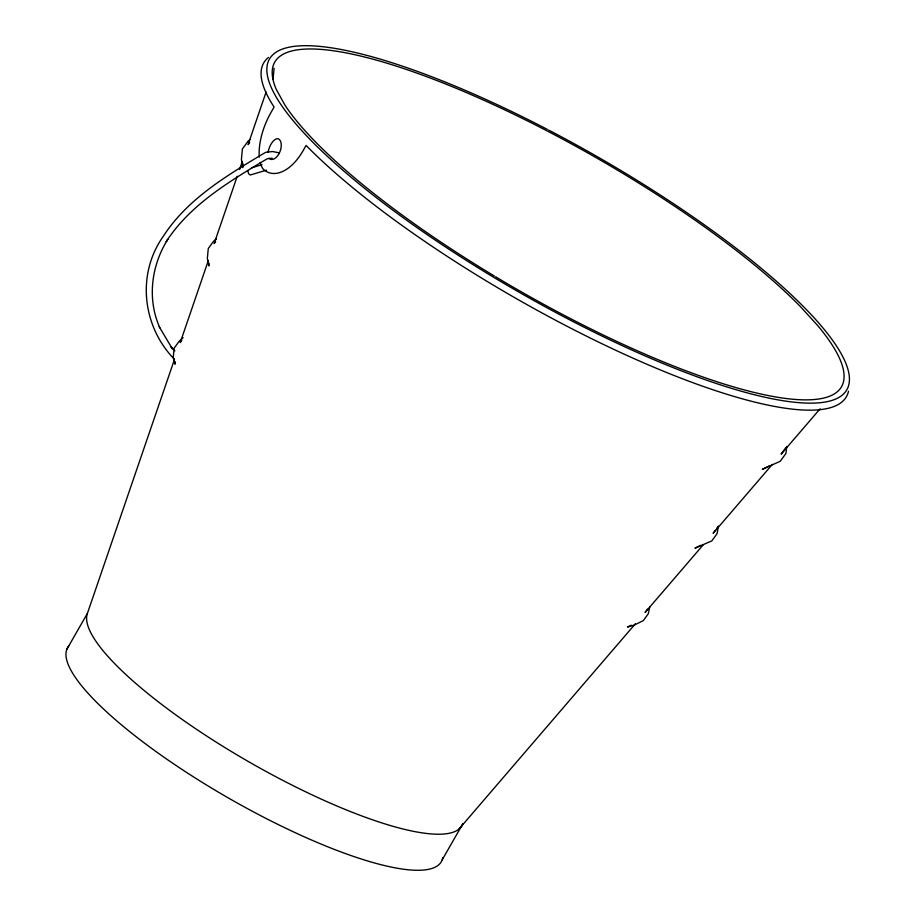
<?xml version="1.0" encoding="UTF-8"?>
<svg xmlns="http://www.w3.org/2000/svg" width="916" height="916" viewBox="0 0 916 916"><rect width="100%" height="100%" fill="white"/><g stroke="black" fill="none" stroke-linecap="round" stroke-linejoin="round"><path stroke-width="1.37" d="M175.231 361.728L174.99 364.27L173.261 357.24L174.143 348.16L179.078 341.347L183.108 337.672M209.111 263.224L208.848 265.961L207.337 258.301L208.276 248.557L213.577 241.24L216.497 238.801M243.072 163.804L242.706 167.639L241.412 159.35L242.419 148.942L248.076 141.133L250.32 139.438M273.048 79.119L274.102 68.288M786.752 446.413L785.928 453.431L780.272 461.24L762.33 469.358L769.852 465.626M649.696 607.09L648.276 613.789L643.341 620.59L634.433 625.01L627.563 627.059L631.307 625.193M66.776 649.421L87.421 613.365L174.464 359.415M208.39 260.43L180.234 342.584L181.86 340.328M237.233 176.273L214.149 243.61L215.649 241.538M239.545 169.529L242.316 161.456M266.109 92.024L248.076 144.636L249.679 142.427M442.233 859.758L462.878 823.713A215.34 50.632 29.8 0 1 257.511 766.738A215.34 50.632 29.8 0 1 87.421 613.365M647.532 609.117L645.093 612.495L703.408 544.619M715.373 530.227L713.117 533.33L772.36 464.378M716.873 528.154L718.373 526.082L717.102 533.604L711.801 540.921L694.946 548.203L700.809 545.295M785.951 447.523L781.142 454.153L820.083 408.834M458.973 829.106L635.372 623.796M251.408 167.846L262.022 164.685M266.442 170.181L250.251 175.002L248.591 173.719L247.835 170.536M272.121 158.182L267.323 158.754L264.014 160.644C227.729 182.513 189.852 205.241 166.243 241.595L167.823 239.282C151.255 265.594 146.926 299.143 159.876 327.859M278.945 152.777L272.441 151.529L265.732 152.331L261.77 154.609C225.256 176.582 187.185 199.482 163.449 236.042L161.88 238.355C136.553 276.117 143.045 327.149 174.395 359.29M174.887 350.874L171.063 346.649L172.437 348.95L159.144 326.646M548.535 130.015A332.703 78.238 29.8 0 1 815.286 403.051A332.703 78.238 29.8 0 1 311.222 140.617A332.703 78.238 29.8 0 1 547.31 129.374M848.514 391.235A335.771 78.959 29.8 0 1 627.758 355.797A335.771 78.959 29.8 0 1 306.093 145.449L302.967 150.888A45.067 25.774 -69.9 0 1 262.938 168.796A45.067 20.931 -67.5 0 1 260.224 162.521M268.445 57.399A335.771 78.959 29.8 0 0 274.102 107.046L270.987 112.496A45.067 20.931 -67.5 0 0 259.32 157.163M495.659 276.804A326.577 76.795 29.8 0 0 780.375 397.704A326.577 76.795 29.8 0 0 818.068 325.993L800.298 306.459A326.577 76.795 29.8 0 0 456.225 88.314A326.577 76.795 29.8 0 0 276.22 89.276L284.876 105.042A326.577 76.795 29.8 0 0 494.445 276.071M442.829 857.559A215.34 50.632 29.8 0 1 233.58 800.939A215.34 50.632 29.8 0 1 68.746 645.963M268.995 158.216A10.946 6.263 -69.9 0 0 278.842 153.991A10.946 6.263 -69.9 0 0 279.575 139.736A10.946 5.084 -67.5 0 0 273.151 141.224A10.946 5.084 -67.5 0 0 268.125 152.285"/></g></svg>
